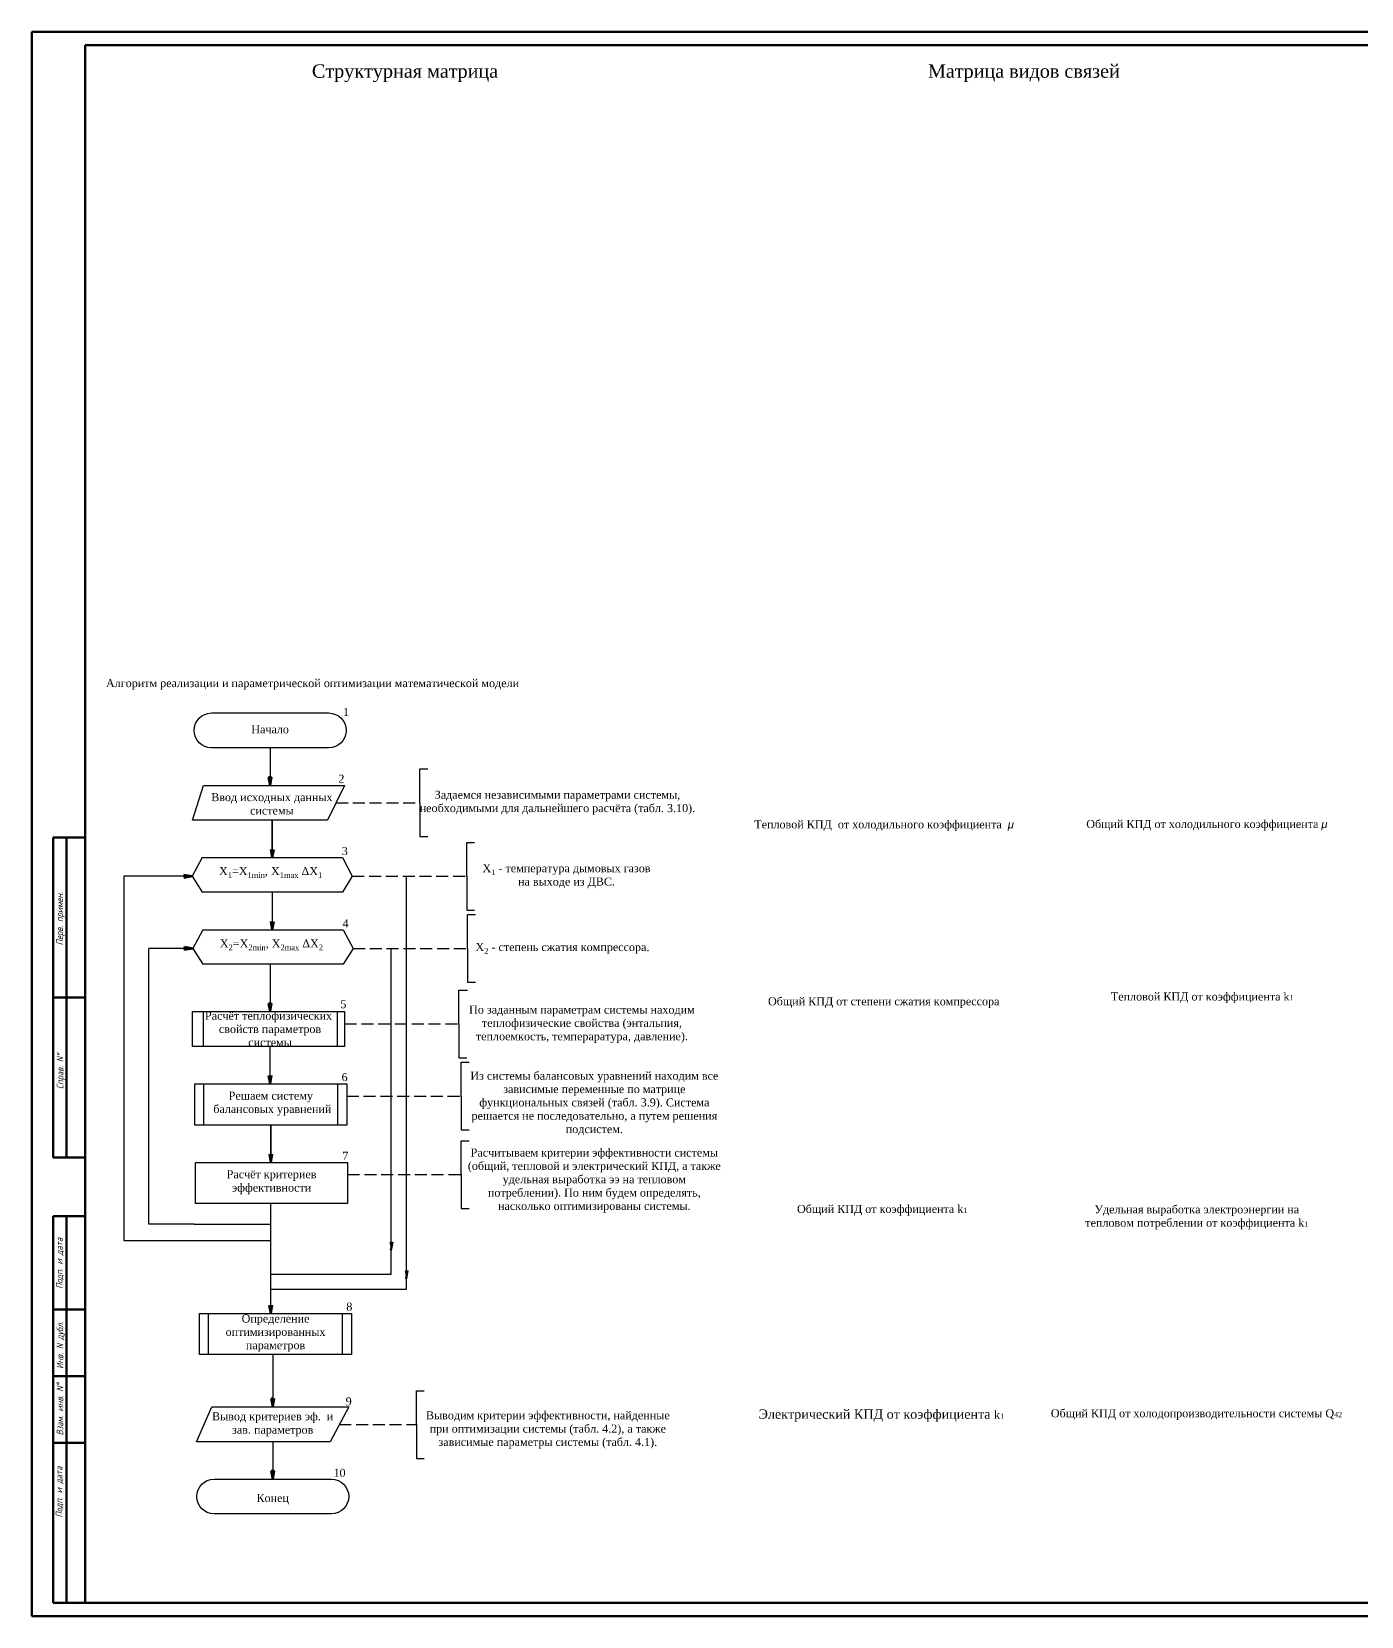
# Model space of a CAD drawing. Extents: x 1596 to 4332, y -1814 to 594.
# Drawn here: x 3160 to 3659, y 0 to 594 of the extents above; entities that cross this region are included whole.
import ezdxf

# ---------------------------------------------------------------- set-up
doc = ezdxf.new("R2010")
doc.units = 0
doc.header["$MEASUREMENT"] = 0
doc.linetypes.add('DASHED', pattern=[7, 5, -2, 0])
doc.linetypes.add('осеваяX2', pattern=[101.6, 63.5, -12.7, 12.7, -12.7])
for name, color, linetype, lineweight in [('block', 7, 'Continuous', 50), ('линии', 7, 'Continuous', 30), ('Основная', 7, 'Continuous', 50), ('Позиции', 7, 'Continuous', 25)]:
    doc.layers.add(name, color=color, linetype=linetype, lineweight=lineweight)
doc.styles.add('ГОСТ 2.304', font='isocpeur.ttf', dxfattribs={"height": 5})
doc.styles.add('МОЙСКИЙ', font='timesi.ttf')
doc.styles.add('стиль1', font='romans.shx', dxfattribs={"width": 0.75, "oblique": 15, "height": 3.5})

msp = doc.modelspace()

# ---------------------------------------------------------------- hatches: boundary and pattern name
at = {"layer": 'block'}
h = msp.add_hatch(color=7, dxfattribs=at)
h.dxf.hatch_style = 1
h.paths.add_polyline_path([(3249.26, 314.56), (3249.81, 314.56), (3250.35, 314.56), (3249.81, 311.45)])
h = msp.add_hatch(color=7, dxfattribs=at)
h.dxf.hatch_style = 1
h.paths.add_polyline_path([(3250.06, 287.49), (3250.6, 287.49), (3251.15, 287.49), (3250.6, 284.39)])
h = msp.add_hatch(color=7, dxfattribs=at)
h.dxf.hatch_style = 1
h.paths.add_polyline_path([(3250.06, 287.49), (3250.6, 287.49), (3251.15, 287.49), (3250.6, 284.39)])
h = msp.add_hatch(color=7, dxfattribs=at)
h.dxf.hatch_style = 1
h.paths.add_polyline_path([(3217.49, 277.96), (3217.49, 277.42), (3217.49, 276.87), (3220.59, 277.42)])
h = msp.add_hatch(color=7, dxfattribs=at)
h.dxf.hatch_style = 1
h.paths.add_polyline_path([(3250.06, 260.43), (3250.6, 260.43), (3251.15, 260.43), (3250.6, 257.32)])
h = msp.add_hatch(color=7, dxfattribs=at)
h.dxf.hatch_style = 1
h.paths.add_polyline_path([(3250.06, 260.43), (3250.6, 260.43), (3251.15, 260.43), (3250.6, 257.32)])
h = msp.add_hatch(color=7, dxfattribs=at)
h.dxf.hatch_style = 1
h.paths.add_polyline_path([(3217.78, 250.9), (3217.78, 250.36), (3217.78, 249.81), (3220.88, 250.36)])
h = msp.add_hatch(color=7, dxfattribs=at)
h.dxf.hatch_style = 1
h.paths.add_polyline_path([(3249.26, 229.77), (3249.81, 229.77), (3250.35, 229.77), (3249.81, 226.67)])
h = msp.add_hatch(color=7, dxfattribs=at)
h.dxf.hatch_style = 1
h.paths.add_polyline_path([(3249.24, 202.71), (3249.79, 202.71), (3250.34, 202.71), (3249.79, 199.6)])
h = msp.add_hatch(color=7, dxfattribs=at)
h.dxf.hatch_style = 1
h.paths.add_polyline_path([(3249.24, 202.71), (3249.79, 202.71), (3250.34, 202.71), (3249.79, 199.6)])
h = msp.add_hatch(color=7, dxfattribs=at)
h.dxf.hatch_style = 1
h.paths.add_polyline_path([(3249.53, 173.25), (3250.08, 173.25), (3250.62, 173.25), (3250.08, 170.15)])
h = msp.add_hatch(color=7, dxfattribs=at)
h.dxf.hatch_style = 1
h.paths.add_polyline_path([(3249.53, 173.25), (3250.08, 173.25), (3250.62, 173.25), (3250.08, 170.15)])
h = msp.add_hatch(color=7, dxfattribs=at)
h.dxf.hatch_style = 1
h.paths.add_polyline_path([(3294.56, 140.32), (3295.11, 140.32), (3295.66, 140.32), (3295.11, 137.22)])
h = msp.add_hatch(color=7, dxfattribs=at)
h.dxf.hatch_style = 1
h.paths.add_polyline_path([(3294.56, 140.32), (3295.11, 140.32), (3295.66, 140.32), (3295.11, 137.22)])
h = msp.add_hatch(color=7, dxfattribs=at)
h.dxf.hatch_style = 1
h.paths.add_polyline_path([(3300.28, 129.57), (3300.82, 129.57), (3301.37, 129.57), (3300.82, 126.47)])
h = msp.add_hatch(color=7, dxfattribs=at)
h.dxf.hatch_style = 1
h.paths.add_polyline_path([(3300.28, 129.57), (3300.82, 129.57), (3301.37, 129.57), (3300.82, 126.47)])
h = msp.add_hatch(color=7, dxfattribs=at)
h.dxf.hatch_style = 1
h.paths.add_polyline_path([(3249.48, 116.67), (3250.03, 116.67), (3250.57, 116.67), (3250.03, 113.57)])
h = msp.add_hatch(color=7, dxfattribs=at)
h.dxf.hatch_style = 1
h.paths.add_polyline_path([(3249.48, 116.67), (3250.03, 116.67), (3250.57, 116.67), (3250.03, 113.57)])
h = msp.add_hatch(color=7, dxfattribs=at)
h.dxf.hatch_style = 1
h.paths.add_polyline_path([(3250.23, 81.61), (3250.78, 81.61), (3251.33, 81.61), (3250.78, 78.51)])
h = msp.add_hatch(color=7, dxfattribs=at)
h.dxf.hatch_style = 1
h.paths.add_polyline_path([(3250.23, 54.55), (3250.78, 54.55), (3251.33, 54.55), (3250.78, 51.44)])

# ---------------------------------------------------------------- linework, layer by layer
for p, q in [((3249.81, 325.45), (3249.81, 311.45)), ((3305.94, 304.96), (3305.94, 317.64)), ((3305.94, 317.64), (3308.89, 317.64)), ((3305.94, 304.96), (3305.94, 292.28)), ((3250.6, 298.39), (3250.6, 286.78)), ((3250.6, 284.39), (3250.6, 298.39)), ((3250.6, 298.39), (3250.6, 286.78)), ((3305.94, 292.28), (3308.89, 292.28)), ((3323.51, 277.42), (3323.51, 290.1)), ((3323.51, 290.1), (3326.46, 290.1)), ((3204.09, 277.42), (3194.97, 277.42)), ((3194.97, 277.42), (3194.98, 140.84)), ((3220.59, 277.42), (3204.09, 277.42)), ((3300.82, 277.42), (3300.82, 122.47)), ((3323.51, 277.42), (3323.51, 264.74)), ((3250.6, 271.49), (3250.6, 257.32)), ((3323.51, 264.74), (3326.46, 264.74)), ((3323.79, 250.36), (3323.79, 263.03)), ((3323.79, 263.03), (3326.75, 263.03)), ((3204.37, 152.18), (3204.37, 250.36)), ((3220.88, 250.36), (3204.37, 250.36)), ((3295.11, 250.36), (3295.11, 128.1)), ((3323.79, 250.36), (3323.79, 237.68)), ((3249.81, 244.43), (3249.81, 226.67)), ((3323.79, 237.68), (3326.75, 237.68)), ((3320.61, 222.08), (3320.61, 234.76)), ((3320.61, 234.76), (3323.79, 234.76)), ((3204.37, 146.97), (3204.37, 226.26)), ((3320.61, 222.08), (3320.61, 209.4)), ((3249.79, 199.6), (3249.79, 213.6)), ((3320.61, 209.4), (3323.56, 209.4)), ((3321.46, 195.02), (3321.46, 207.7)), ((3321.46, 207.7), (3324.42, 207.7)), ((3321.46, 195.02), (3321.46, 182.34)), ((3250.08, 184.15), (3250.08, 172.54)), ((3250.08, 170.15), (3250.08, 184.15)), ((3321.46, 182.34), (3324.42, 182.34)), ((3321.46, 165.57), (3321.46, 178.24)), ((3321.46, 178.24), (3324.41, 178.24)), ((3321.46, 165.57), (3321.46, 152.89)), ((3250.03, 113.57), (3250.03, 154.69)), ((3321.46, 152.89), (3324.41, 152.89)), ((3221.34, 146.97), (3204.37, 146.97)), ((3221.34, 146.97), (3250.03, 146.97)), ((3194.97, 140.84), (3250.03, 140.84)), ((3295.11, 128.1), (3250.03, 128.1)), ((3300.82, 122.47), (3250.03, 122.47)), ((3250.78, 98.11), (3250.78, 78.51)), ((3304.63, 71.87), (3304.63, 84.55)), ((3304.63, 84.55), (3307.59, 84.55)), ((3304.63, 71.87), (3304.63, 59.19)), ((3250.78, 65.44), (3250.78, 51.44)), ((3304.63, 59.19), (3307.59, 59.19))]:
    msp.add_line(p, q)
at = {"linetype": 'DASHED', "ltscale": 0.9}
for p, q in [((3274.53, 304.96), (3305.94, 304.96)), ((3280.61, 277.42), (3323.51, 277.42)), ((3280.9, 250.36), (3323.79, 250.36)), ((3277.72, 222.08), (3320.61, 222.08)), ((3278.57, 195.02), (3321.46, 195.02)), ((3278.86, 165.57), (3321.46, 165.57)), ((3275.72, 71.87), (3304.63, 71.87))]:
    msp.add_line(p, q, dxfattribs=at)
at = {"layer": 'block', "color": 7}
for p, q in [((3249.81, 311.45), (3249.26, 314.56)), ((3249.26, 314.56), (3249.81, 314.56)), ((3249.81, 311.45), (3250.35, 314.56)), ((3250.35, 314.56), (3249.81, 314.56)), ((3250.6, 284.39), (3250.06, 287.49)), ((3250.6, 284.39), (3250.06, 287.49)), ((3250.6, 284.39), (3251.15, 287.49)), ((3250.6, 284.39), (3251.15, 287.49)), ((3220.59, 277.42), (3217.49, 277.96)), ((3220.59, 277.42), (3217.49, 276.87)), ((3250.6, 257.32), (3250.06, 260.43)), ((3250.6, 257.32), (3250.06, 260.43)), ((3250.6, 257.32), (3251.15, 260.43)), ((3250.6, 257.32), (3251.15, 260.43)), ((3220.88, 250.36), (3217.78, 250.9)), ((3217.78, 250.9), (3217.78, 250.36)), ((3220.88, 250.36), (3217.78, 249.81)), ((3217.78, 249.81), (3217.78, 250.36)), ((3249.81, 226.67), (3249.26, 229.77)), ((3249.26, 229.77), (3249.81, 229.77)), ((3249.81, 226.67), (3250.35, 229.77)), ((3250.35, 229.77), (3249.81, 229.77)), ((3249.79, 199.6), (3249.24, 202.71)), ((3249.79, 199.6), (3249.24, 202.71)), ((3249.79, 199.6), (3250.34, 202.71)), ((3249.79, 199.6), (3250.34, 202.71)), ((3250.08, 170.15), (3249.53, 173.25)), ((3250.08, 170.15), (3249.53, 173.25)), ((3250.08, 170.15), (3250.62, 173.25)), ((3250.08, 170.15), (3250.62, 173.25)), ((3295.11, 137.22), (3295.66, 140.32)), ((3295.11, 137.22), (3295.66, 140.32)), ((3300.82, 126.47), (3301.37, 129.57)), ((3300.82, 126.47), (3301.37, 129.57)), ((3250.03, 113.57), (3249.48, 116.67)), ((3250.03, 113.57), (3249.48, 116.67)), ((3250.03, 113.57), (3250.57, 116.67)), ((3250.03, 113.57), (3250.57, 116.67)), ((3250.78, 78.51), (3250.23, 81.61)), ((3250.23, 81.61), (3250.78, 81.61)), ((3250.78, 78.51), (3251.33, 81.61)), ((3250.78, 51.44), (3250.23, 54.55)), ((3250.23, 54.55), (3250.78, 54.55)), ((3250.78, 51.44), (3251.33, 54.55)), ((3251.33, 54.55), (3250.78, 54.55))]:
    msp.add_line(p, q, dxfattribs=at)
at = {"layer": 'линии'}
for p, q in [((3224.3, 284.39), (3220.59, 277.42)), ((3224.3, 284.39), (3250.6, 284.39)), ((3250.6, 284.39), (3276.9, 284.39)), ((3276.9, 284.39), (3280.61, 277.42)), ((3220.59, 277.42), (3224.3, 271.49)), ((3280.61, 277.42), (3276.9, 271.49)), ((3276.9, 271.49), (3224.3, 271.49)), ((3224.59, 257.32), (3220.88, 250.36)), ((3224.59, 257.32), (3250.89, 257.32)), ((3250.89, 257.32), (3277.19, 257.32)), ((3277.19, 257.32), (3280.9, 250.36)), ((3220.88, 250.36), (3224.59, 244.43)), ((3280.9, 250.36), (3277.19, 244.43)), ((3277.19, 244.43), (3224.59, 244.43)), ((3224.8, 213.6), (3224.8, 226.67)), ((3275.05, 213.6), (3275.05, 226.67)), ((3224.8, 199.6), (3224.8, 184.15)), ((3275.05, 199.6), (3275.05, 184.15)), ((3226.58, 113.57), (3226.58, 98.11)), ((3276.82, 113.57), (3276.82, 98.11))]:
    msp.add_line(p, q, dxfattribs=at)
for points in [[(3227.84, 338.61), (3271.77, 338.61, -1), (3271.77, 325.55), (3227.84, 325.55, -1)], [(3228.82, 51.44), (3272.74, 51.44, -1), (3272.74, 38.38), (3228.82, 38.38, -1)]]:
    msp.add_lwpolyline(points, format="xyb", close=True, dxfattribs=at)
for points in [[(3224.81, 311.45), (3277.72, 311.45), (3271.3, 298.39), (3220.73, 298.38)], [(3220.73, 226.67), (3277.72, 226.67), (3277.72, 213.6), (3220.73, 213.6)], [(3221.58, 199.6), (3278.57, 199.6), (3278.57, 184.15), (3221.58, 184.15)], [(3221.87, 170.15), (3278.86, 170.15), (3278.86, 154.69), (3221.87, 154.69)], [(3223.36, 113.57), (3280.34, 113.57), (3280.34, 98.11), (3223.36, 98.11)], [(3228.02, 78.51), (3279.27, 78.51), (3272.27, 65.44), (3222.28, 65.44)]]:
    msp.add_lwpolyline(points, close=True, dxfattribs=at)
at = {"layer": 'Основная', "color": 7}
for p, q in [((3160.44, 594), (4001.44, 594)), ((3160.44, 0), (3160.44, 594)), ((3180.44, 45), (3180.44, 589)), ((3996.44, 589), (3180.44, 589)), ((3168.44, 292), (3168.44, 172)), ((3173.44, 172), (3173.44, 292)), ((3180.44, 232), (3168.44, 232)), ((3180.44, 172), (3168.44, 172)), ((3180.44, 150), (3168.44, 150)), ((3168.44, 5), (3168.44, 150)), ((3173.44, 5), (3173.44, 150)), ((3180.44, 115), (3168.44, 115)), ((3180.44, 90), (3168.44, 90)), ((3180.44, 65), (3168.44, 65)), ((3180.44, 5), (3180.44, 45)), ((4001.44, 0), (3160.44, 0)), ((3996.44, 5), (3168.44, 5))]:
    msp.add_line(p, q, dxfattribs=at)
at = {"layer": 'Основная', "color": 7, "linetype": 'осеваяX2'}
msp.add_line((3168.44, 292), (3180.44, 292), dxfattribs=at)

# ---------------------------------------------------------------- texts
at = {"color": 7, "attachment_point": 1, "style": 'МОЙСКИЙ'}
for s, insert, char_height, width in [('{\\fTimes New Roman|b0|i0|c204|p18;Структурная матрица}', (3265.48, 581.74), 5, 94.1277), ('{\\fTimes New Roman|b0|i0|c204|p18;Матрица видов связей}', (3496.41, 581.74), 5, 94.1277), ('\\pxqc,t28;{\\fTimes New Roman|b0|i0|c204|p18;Алгоритм реализации и параметрической оптимизации математической модели}', (3166.07, 351.31), 3, 199.2938), ('\\pxqc;{\\fTimes New Roman Cyr|b0|i0|c204|p18;\\C256;Тепловой КПД  от холодильного коэффициента\\fTimes New Roman|b0|i0|c0|p18;  \\fArial|b0|i1|c0|p34;μ}', (3431.79, 298.36), 3, 96.3608), ('{\\fTimes New Roman Cyr|b0|i0|c204|p18;\\C256;Общий КПД от холодильного коэффициента\\fTimes New Roman|b0|i0|c0|p18; \\fArial|b0|i1|c0|p34;μ}', (3555.76, 298.5), 3, 94.1277), ('\\pxqc;{\\fTimes New Roman Cyr|b0|i0|c204|p18;\\C256;Общий КПД от степени сжатия компрессора}', (3432.77, 232.03), 3, 94.1277), ('\\pxqc;{\\fTimes New Roman Cyr|b0|i0|c204|p18;\\C256;Тепловой КПД от коэффициента \\fTimes New Roman Cyr|b0|i0|c0|p18;k\\H0.66667x;1\\fTimes New Roman Cyr|b0|i0|c204|p18;\\H1.49999x; }', (3552.16, 233.84), 3, 94.1277), ('\\pxsm1.15,qc;{\\fTimes New Roman|b0|i0|c204|p18; \\fTimes New Roman Cyr|b0|i0|c204|p18;\\C256;Общий КПД от коэффициента \\fTimes New Roman Cyr|b0|i0|c0|p18;k\\H0.66667x;1}', (3431.63, 154.21), 3, 94.1277), ('\\pxqc;{\\fTimes New Roman Cyr|b0|i0|c204|p18;\\C256;Удельная выработка электроэнергии на тепловом потреблении от коэффициента \\fTimes New Roman Cyr|b0|i0|c0|p18;k\\H0.66667x;1\\fTimes New Roman Cyr|b0|i0|c204|p18;\\H1.49999x; }', (3552.16, 154.05), 3, 90.0578), ('\\pxqc;{\\fTimes New Roman|b0|i0|c204|p18; \\fTimes New Roman Cyr|b0|i0|c204|p18;\\H1.16667x;\\C256;Электрический КПД от коэффициента \\fTimes New Roman Cyr|b0|i0|c0|p18;\\H0.85714x;k\\H0.66667x;1\\fTimes New Roman Cyr|b0|i0|c204|p18;\\H1.75x; }', (3431.32, 77.55), 3, 94.1277), ('\\pxqc;{\\fTimes New Roman Cyr|b0|i0|c204|p18;\\C256;Общий КПД от холодопроизводительности системы \\fTimes New Roman Cyr|b0|i0|c0|p18;Q\\fTimes New Roman Cyr|b0|i0|c204|p18;\\H0.66667x;42\\fTimes New Roman|b0|i0|c0|p18;\\H1.75x; }', (3543.47, 77.61), 3, 107.2463)]:
    msp.add_mtext(s, dxfattribs=dict(at, insert=insert, char_height=char_height, width=width))
at = {"layer": 'Основная', "color": 7, "style": 'стиль1', "oblique": 15, "width": 0.75}
for s, p in [('Перв. примен.', (3172.19, 251.51)), ('Справ. N%%d', (3172.35, 197.63)), ('Подп. и дата', (3172.01, 122.77)), ('Инв. N дубл.', (3172.26, 92.75)), ('Взам. инв. N%%d', (3172.26, 67.82)), ('Подп. и дата', (3171.96, 37.03))]:
    msp.add_text(s, height=2.5, rotation=90, dxfattribs=at).set_placement(p)
at = {"layer": 'Позиции', "char_height": 3, "attachment_point": 5, "style": 'ГОСТ 2.304'}
for s, width, heights, insert in [('{\\fTimes New Roman|b0|i0|c204|p18;1}', 20.9174, [0], (3278.3, 339.01)), ('{\\fTimes New Roman|b0|i0|c204|p18;Начало}', 20.9174, [0], (3249.81, 332.48)), ('{\\fTimes New Roman|b0|i0|c204|p18;2}', 20.9174, [0], (3276.55, 313.95)), ('{\\fTimes New Roman|b0|i0|c204|p18;Задаемся независимыми параметрами системы, необходимыми для дальнейшего расчёта (табл. 3.10). }', 107.2419, [0], (3357.53, 304.97)), ('{\\fTimes New Roman|b0|i0|c204|p18;Ввод исходных данных системы}', 51.0624, [0], (3250.47, 304.54)), ('{\\fTimes New Roman|b0|i0|c204|p18;3}', 20.9174, [0], (3277.8, 286.84)), ('\\A1;{\\fTimes New Roman|b0|i0|c204|p18;X\\H0.7x;\\S^ 1;\\H1.42857x;=X\\H0.7x;\\S^ 1min;\\H1.42857x;, X\\H0.7x;\\S^ 1max;\\H1.42857x; ΔX\\H0.7x;\\S^ 1;}', 81.4124, [0], (3250.02, 278.82)), ('\\A1;{\\fTimes New Roman|b0|i0|c204|p18;X\\H0.7x;\\S^ 1;\\H1.42857x; - температура дымовых газов на выходе из ДВС.}', 66.8694, [0], (3360.92, 277.43)), ('{\\fTimes New Roman|b0|i0|c204|p18;4}', 20.9174, [0], (3278.09, 259.77)), ('\\A1;{\\fTimes New Roman|b0|i0|c204|p18;X\\H0.7x;\\S^ 2;\\H1.42857x;=X\\H0.7x;\\S^ 2min;\\H1.42857x;, X\\H0.7x;\\S^ 2max;\\H1.42857x; ΔX\\H0.7x;\\S^ 2;}', 81.4124, [0], (3250.31, 251.71)), ('\\A1;{\\fTimes New Roman|b0|i0|c204|p18;X\\H0.7x;\\S^ 2;\\H1.42857x; - степень сжатия компрессора.}', 82.8352, [4.23], (3359.4, 250.36)), ('{\\fTimes New Roman|b0|i0|c204|p18;Расчёт теплофизических\\P свойств параметров\\P системы}', 81.4124, [0], (3249.22, 220.13)), ('{\\fTimes New Roman|b0|i0|c204|p18;5}', 20.9174, [0], (3277.28, 229.43)), ('{\\fTimes New Roman|b0|i0|c204|p18;По заданным параметрам системы находим теплофизические свойства (энтальпия, теплоемкость, темпераратура, давление).}', 95.4259, [0], (3366.7, 221.93)), ('{\\fTimes New Roman|b0|i0|c204|p18;6}', 20.9174, [0], (3277.74, 202.1)), ('{\\fTimes New Roman|b0|i0|c204|p18;Из системы балансовых уравнений находим все зависимые переменные по матрице функциональных связей (табл. 3.9). Система решается не последовательно, а путем решения подсистем.}', 95.4259, [0], (3371.36, 192.19)), ('{\\fTimes New Roman|b0|i0|c204|p18;Решаем систему\\P балансовых уравнений}', 81.4124, [0], (3250.08, 192.18)), ('{\\fTimes New Roman|b0|i0|c204|p18;7}', 20.9174, [0], (3278.03, 172.65)), ('{\\fTimes New Roman|b0|i0|c204|p18;Расчитываем критерии эффективности системы (общий, тепловой и электрический КПД, а также удельная выработка ээ на тепловом потреблении). По ним будем определять, насколько оптимизированы системы.}', 95.4259, [0], (3371.35, 163.35)), ('{\\fTimes New Roman|b0|i0|c204|p18;Расчёт критериев \\Pэффективности}', 81.4124, [0], (3250.36, 162.72)), ('{\\fTimes New Roman|b0|i0|c204|p18;Определение \\Pоптимизированных\\Pпараметров}', 81.4124, [0], (3251.85, 106.14)), ('{\\fTimes New Roman|b0|i0|c204|p18;8}', 20.9174, [0], (3279.51, 116.06)), ('{\\fTimes New Roman|b0|i0|c204|p18;9}', 20.9174, [0], (3279.27, 80.54)), ('{\\fTimes New Roman|b0|i0|c204|p18;Вывод критериев эф.  и зав. параметров}', 50.2315, [0], (3250.78, 71.98)), ('{\\fTimes New Roman|b0|i0|c204|p18;Выводим критерии эффективности, найденные при оптимизации системы (табл. 4.2), а также зависимые параметры системы (табл. 4.1).}', 95.4259, [0], (3353.92, 69.86)), ('{\\fTimes New Roman|b0|i0|c204|p18;10}', 20.9174, [0], (3275.84, 53.78)), ('{\\fTimes New Roman|b0|i0|c204|p18;Конец}', 20.9174, [0], (3250.78, 43.91))]:
    msp.add_mtext_dynamic_manual_height_columns(s, width=width, gutter_width=25, heights=heights, dxfattribs=dict(at, insert=insert))

doc.saveas('drawing.dxf')
